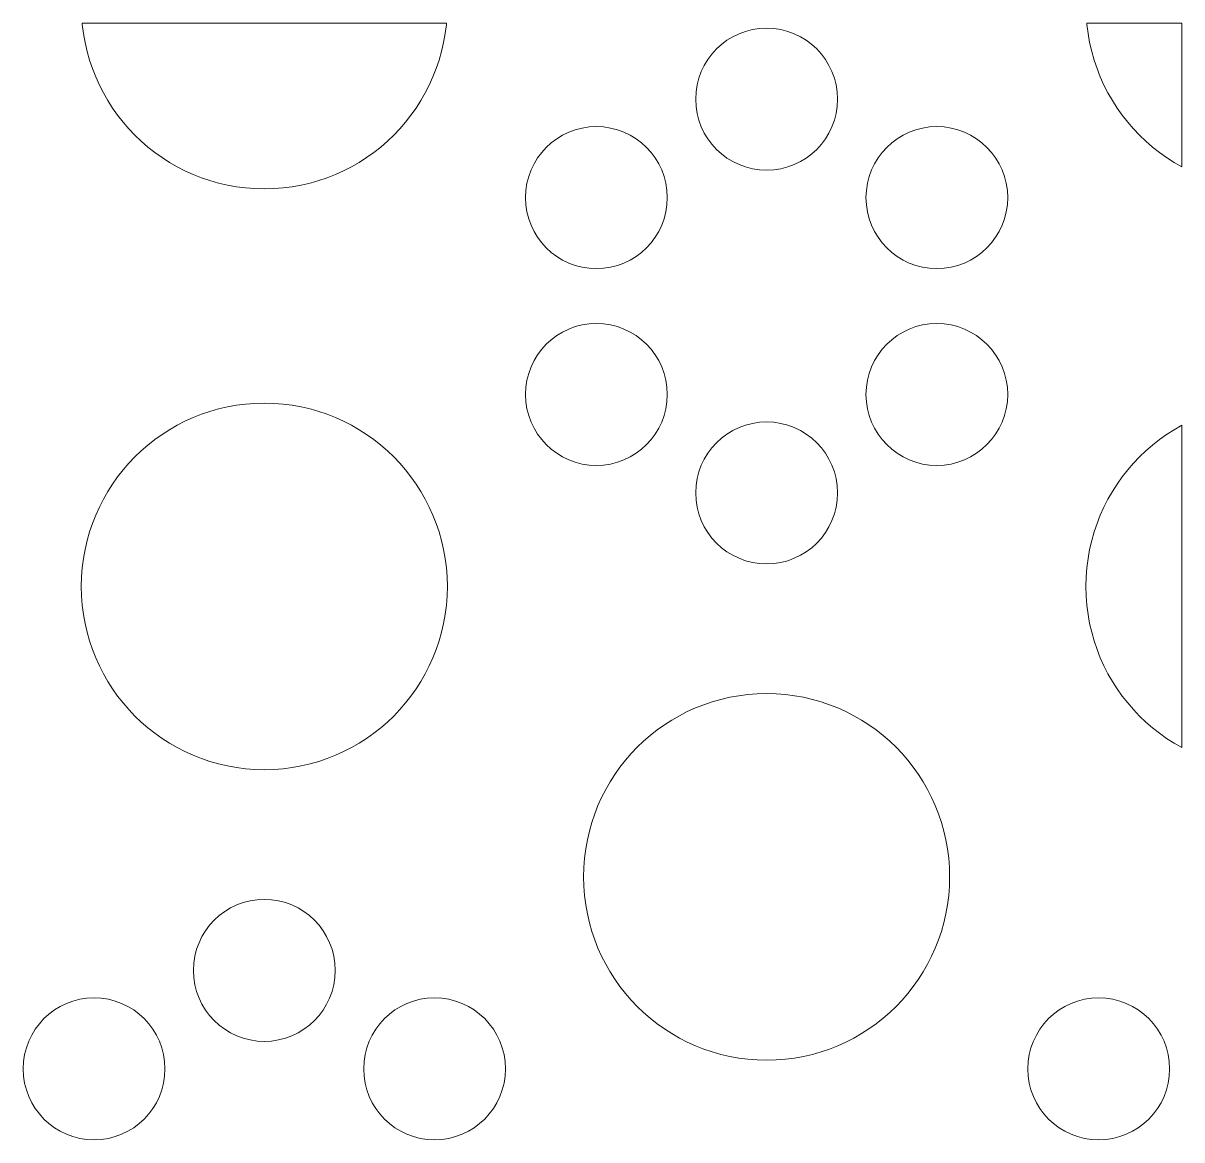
# Model space of a CAD drawing. Header units: millimetres. Extents: x -1200 to 1200, y -590 to 590.
# Drawn here: x 903 to 1200, y 303.7 to 590 of the extents above; entities that cross this region are included whole.
import ezdxf

# ---------------------------------------------------------------- set-up
doc = ezdxf.new("R2010")
doc.units = ezdxf.units.MM
doc.header["$MEASUREMENT"] = 0
doc.layers.add('Layer 1', color=7, linetype='Continuous')

msp = doc.modelspace()

# ---------------------------------------------------------------- linework, layer by layer
at = {"layer": 'Layer 1', "color": 250, "lineweight": 20}
for points, knots in [([(918.0841, 589.9734), (918.0841, 589.9734), (1011.4656, 589.9734), (1011.4656, 589.9734), (1011.4656, 589.9734), (1011.4417, 589.6617), (1011.4417, 589.6617), (1011.4417, 589.6617), (1011.1427, 587.3118), (1011.1427, 587.3118), (1011.1427, 587.3118), (1010.7302, 584.9982), (1010.7302, 584.9982), (1010.7302, 584.9982), (1010.2093, 582.7281), (1010.2093, 582.7281), (1010.2093, 582.7281), (1009.5751, 580.5015), (1009.5751, 580.5015), (1009.5751, 580.5015), (1008.8395, 578.3232), (1008.8395, 578.3232), (1008.8395, 578.3232), (1008.0004, 576.1907), (1008.0004, 576.1907), (1008.0004, 576.1907), (1007.0621, 574.1113), (1007.0621, 574.1113), (1007.0621, 574.1113), (1006.0251, 572.0875), (1006.0251, 572.0875), (1006.0251, 572.0875), (1004.8941, 570.1193), (1004.8941, 570.1193), (1004.8941, 570.1193), (1003.6763, 568.2139), (1003.6763, 568.2139), (1003.6763, 568.2139), (1002.3644, 566.3712), (1002.3644, 566.3712), (1002.3644, 566.3712), (1000.9729, 564.5961), (1000.9729, 564.5961), (1000.9729, 564.5961), (999.4972, 562.8911), (999.4972, 562.8911), (999.4972, 562.8911), (997.9414, 561.2561), (997.9414, 561.2561), (997.9414, 561.2561), (996.3111, 559.6985), (996.3111, 559.6985), (996.3111, 559.6985), (994.6086, 558.2229), (994.6086, 558.2229), (994.6086, 558.2229), (992.8338, 556.8271), (992.8338, 556.8271), (992.8338, 556.8271), (990.9961, 555.5156), (990.9961, 555.5156), (990.9961, 555.5156), (989.0933, 554.2936), (989.0933, 554.2936), (989.0933, 554.2936), (987.1255, 553.1611), (987.1255, 553.1611), (987.1255, 553.1611), (985.1046, 552.1226), (985.1046, 552.1226), (985.1046, 552.1226), (983.0281, 551.1855), (983.0281, 551.1855), (983.0281, 551.1855), (980.901, 550.3426), (980.901, 550.3426), (980.901, 550.3426), (978.7235, 549.606), (978.7235, 549.606), (978.7235, 549.606), (976.5024, 548.9757), (976.5024, 548.9757), (976.5024, 548.9757), (974.233, 548.4493), (974.233, 548.4493), (974.233, 548.4493), (971.9251, 548.0364), (971.9251, 548.0364), (971.9251, 548.0364), (969.5786, 547.737), (969.5786, 547.737), (969.5786, 547.737), (967.1935, 547.5581), (967.1935, 547.5581), (967.1935, 547.5581), (964.7722, 547.4977), (964.7722, 547.4977), (964.7722, 547.4977), (962.3534, 547.5581), (962.3534, 547.5581), (962.3534, 547.5581), (959.9684, 547.737), (959.9684, 547.737), (959.9684, 547.737), (957.622, 548.0364), (957.622, 548.0364), (957.622, 548.0364), (955.3139, 548.4493), (955.3139, 548.4493), (955.3139, 548.4493), (953.047, 548.9757), (953.047, 548.9757), (953.047, 548.9757), (950.8235, 549.606), (950.8235, 549.606), (950.8235, 549.606), (948.6458, 550.3426), (948.6458, 550.3426), (948.6458, 550.3426), (946.5212, 551.1855), (946.5212, 551.1855), (946.5212, 551.1855), (944.4424, 552.1226), (944.4424, 552.1226), (944.4424, 552.1226), (942.4215, 553.1611), (942.4215, 553.1611), (942.4215, 553.1611), (940.4585, 554.2936), (940.4585, 554.2936), (940.4585, 554.2936), (938.5532, 555.5156), (938.5532, 555.5156), (938.5532, 555.5156), (936.7131, 556.8271), (936.7131, 556.8271), (936.7131, 556.8271), (934.9382, 558.2229), (934.9382, 558.2229), (934.9382, 558.2229), (933.2357, 559.6985), (933.2357, 559.6985), (933.2357, 559.6985), (931.6055, 561.2561), (931.6055, 561.2561), (931.6055, 561.2561), (930.0523, 562.8911), (930.0523, 562.8911), (930.0523, 562.8911), (928.574, 564.5961), (928.574, 564.5961), (928.574, 564.5961), (927.1801, 566.3712), (927.1801, 566.3712), (927.1801, 566.3712), (925.8754, 568.2139), (925.8754, 568.2139), (925.8754, 568.2139), (924.6528, 570.1193), (924.6528, 570.1193), (924.6528, 570.1193), (923.5217, 572.0875), (923.5217, 572.0875), (923.5217, 572.0875), (922.4897, 574.1113), (922.4897, 574.1113), (922.4897, 574.1113), (921.549, 576.1907), (921.549, 576.1907), (921.549, 576.1907), (920.7122, 578.3232), (920.7122, 578.3232), (920.7122, 578.3232), (919.9719, 580.5015), (919.9719, 580.5015), (919.9719, 580.5015), (919.3424, 582.7281), (919.3424, 582.7281), (919.3424, 582.7281), (918.8166, 584.9982), (918.8166, 584.9982), (918.8166, 584.9982), (918.4066, 587.3118), (918.4066, 587.3118), (918.4066, 587.3118), (918.1077, 589.6617), (918.1077, 589.6617), (918.1077, 589.6617), (918.0841, 589.9734), (918.0841, 589.9734)], [0, 0, 0, 0, 0.01587302, 0.01587302, 0.01587302, 0.03174603, 0.03174603, 0.03174603, 0.04761905, 0.04761905, 0.04761905, 0.06349206, 0.06349206, 0.06349206, 0.07936508, 0.07936508, 0.07936508, 0.0952381, 0.0952381, 0.0952381, 0.11111111, 0.11111111, 0.11111111, 0.12698413, 0.12698413, 0.12698413, 0.14285714, 0.14285714, 0.14285714, 0.15873016, 0.15873016, 0.15873016, 0.17460317, 0.17460317, 0.17460317, 0.19047619, 0.19047619, 0.19047619, 0.20634921, 0.20634921, 0.20634921, 0.22222222, 0.22222222, 0.22222222, 0.23809524, 0.23809524, 0.23809524, 0.25396825, 0.25396825, 0.25396825, 0.26984127, 0.26984127, 0.26984127, 0.28571429, 0.28571429, 0.28571429, 0.3015873, 0.3015873, 0.3015873, 0.31746032, 0.31746032, 0.31746032, 0.33333333, 0.33333333, 0.33333333, 0.34920635, 0.34920635, 0.34920635, 0.36507937, 0.36507937, 0.36507937, 0.38095238, 0.38095238, 0.38095238, 0.3968254, 0.3968254, 0.3968254, 0.41269841, 0.41269841, 0.41269841, 0.42857143, 0.42857143, 0.42857143, 0.44444444, 0.44444444, 0.44444444, 0.46031746, 0.46031746, 0.46031746, 0.47619048, 0.47619048, 0.47619048, 0.49206349, 0.49206349, 0.49206349, 0.50793651, 0.50793651, 0.50793651, 0.52380952, 0.52380952, 0.52380952, 0.53968254, 0.53968254, 0.53968254, 0.55555556, 0.55555556, 0.55555556, 0.57142857, 0.57142857, 0.57142857, 0.58730159, 0.58730159, 0.58730159, 0.6031746, 0.6031746, 0.6031746, 0.61904762, 0.61904762, 0.61904762, 0.63492063, 0.63492063, 0.63492063, 0.65079365, 0.65079365, 0.65079365, 0.66666667, 0.66666667, 0.66666667, 0.68253968, 0.68253968, 0.68253968, 0.6984127, 0.6984127, 0.6984127, 0.71428571, 0.71428571, 0.71428571, 0.73015873, 0.73015873, 0.73015873, 0.74603175, 0.74603175, 0.74603175, 0.76190476, 0.76190476, 0.76190476, 0.77777778, 0.77777778, 0.77777778, 0.79365079, 0.79365079, 0.79365079, 0.80952381, 0.80952381, 0.80952381, 0.82539683, 0.82539683, 0.82539683, 0.84126984, 0.84126984, 0.84126984, 0.85714286, 0.85714286, 0.85714286, 0.87301587, 0.87301587, 0.87301587, 0.88888889, 0.88888889, 0.88888889, 0.9047619, 0.9047619, 0.9047619, 0.92063492, 0.92063492, 0.92063492, 0.93650794, 0.93650794, 0.93650794, 0.95238095, 0.95238095, 0.95238095, 0.96825397, 0.96825397, 0.96825397, 0.98412698, 0.98412698, 0.98412698, 1, 1, 1, 1]), ([(1075.3565, 570.4911), (1075.3565, 580.5401), (1083.4907, 588.6884), (1093.523, 588.6884), (1103.5601, 588.6884), (1111.6994, 580.5401), (1111.6994, 570.4911), (1111.6994, 560.4447), (1103.5601, 552.2939), (1093.523, 552.2939), (1083.4907, 552.2939), (1075.3565, 560.4447), (1075.3565, 570.4911)], [0, 0, 0, 0, 0.25, 0.25, 0.25, 0.5, 0.5, 0.5, 0.75, 0.75, 0.75, 1, 1, 1, 1]), ([(1175.5857, 589.9734), (1175.5857, 589.9734), (1199.95, 589.9734), (1199.95, 589.9734), (1199.95, 589.9734), (1199.95, 553.1486), (1199.95, 553.1486), (1199.95, 553.1486), (1199.9257, 553.1611), (1199.9257, 553.1611), (1199.9257, 553.1611), (1197.9601, 554.2936), (1197.9601, 554.2936), (1197.9601, 554.2936), (1196.0549, 555.5156), (1196.0549, 555.5156), (1196.0549, 555.5156), (1194.2172, 556.8271), (1194.2172, 556.8271), (1194.2172, 556.8271), (1192.4424, 558.2229), (1192.4424, 558.2229), (1192.4424, 558.2229), (1190.7398, 559.6985), (1190.7398, 559.6985), (1190.7398, 559.6985), (1189.1095, 561.2561), (1189.1095, 561.2561), (1189.1095, 561.2561), (1187.554, 562.8911), (1187.554, 562.8911), (1187.554, 562.8911), (1186.0782, 564.5961), (1186.0782, 564.5961), (1186.0782, 564.5961), (1184.6866, 566.3712), (1184.6866, 566.3712), (1184.6866, 566.3712), (1183.3747, 568.2139), (1183.3747, 568.2139), (1183.3747, 568.2139), (1182.157, 570.1193), (1182.157, 570.1193), (1182.157, 570.1193), (1181.0258, 572.0875), (1181.0258, 572.0875), (1181.0258, 572.0875), (1179.9889, 574.1113), (1179.9889, 574.1113), (1179.9889, 574.1113), (1179.0532, 576.1907), (1179.0532, 576.1907), (1179.0532, 576.1907), (1178.2115, 578.3232), (1178.2115, 578.3232), (1178.2115, 578.3232), (1177.4761, 580.5015), (1177.4761, 580.5015), (1177.4761, 580.5015), (1176.8441, 582.7281), (1176.8441, 582.7281), (1176.8441, 582.7281), (1176.3208, 584.9982), (1176.3208, 584.9982), (1176.3208, 584.9982), (1175.9084, 587.3118), (1175.9084, 587.3118), (1175.9084, 587.3118), (1175.6093, 589.6617), (1175.6093, 589.6617), (1175.6093, 589.6617), (1175.5857, 589.9734), (1175.5857, 589.9734)], [0, 0, 0, 0, 0.04166667, 0.04166667, 0.04166667, 0.08333333, 0.08333333, 0.08333333, 0.125, 0.125, 0.125, 0.16666667, 0.16666667, 0.16666667, 0.20833333, 0.20833333, 0.20833333, 0.25, 0.25, 0.25, 0.29166667, 0.29166667, 0.29166667, 0.33333333, 0.33333333, 0.33333333, 0.375, 0.375, 0.375, 0.41666667, 0.41666667, 0.41666667, 0.45833333, 0.45833333, 0.45833333, 0.5, 0.5, 0.5, 0.54166667, 0.54166667, 0.54166667, 0.58333333, 0.58333333, 0.58333333, 0.625, 0.625, 0.625, 0.66666667, 0.66666667, 0.66666667, 0.70833333, 0.70833333, 0.70833333, 0.75, 0.75, 0.75, 0.79166667, 0.79166667, 0.79166667, 0.83333333, 0.83333333, 0.83333333, 0.875, 0.875, 0.875, 0.91666667, 0.91666667, 0.91666667, 0.95833333, 0.95833333, 0.95833333, 1, 1, 1, 1]), ([(1031.716, 545.2591), (1031.716, 555.3104), (1039.8551, 563.4609), (1049.8875, 563.4609), (1059.9222, 563.4609), (1068.0589, 555.3104), (1068.0589, 545.2591), (1068.0589, 535.2125), (1059.9222, 527.0668), (1049.8875, 527.0668), (1039.8551, 527.0668), (1031.716, 535.2125), (1031.716, 545.2591)], [0, 0, 0, 0, 0.25, 0.25, 0.25, 0.5, 0.5, 0.5, 0.75, 0.75, 0.75, 1, 1, 1, 1]), ([(1118.9921, 545.2591), (1118.9921, 555.3104), (1127.1289, 563.4609), (1137.1635, 563.4609), (1147.1982, 563.4609), (1155.3326, 555.3104), (1155.3326, 545.2591), (1155.3326, 535.2125), (1147.1982, 527.0668), (1137.1635, 527.0668), (1127.1289, 527.0668), (1118.9921, 535.2125), (1118.9921, 545.2591)], [0, 0, 0, 0, 0.25, 0.25, 0.25, 0.5, 0.5, 0.5, 0.75, 0.75, 0.75, 1, 1, 1, 1]), ([(1031.716, 494.802), (1031.716, 504.8509), (1039.8551, 512.9991), (1049.8875, 512.9991), (1059.9222, 512.9991), (1068.0589, 504.8509), (1068.0589, 494.802), (1068.0589, 484.7555), (1059.9222, 476.6048), (1049.8875, 476.6048), (1039.8551, 476.6048), (1031.716, 484.7555), (1031.716, 494.802)], [0, 0, 0, 0, 0.25, 0.25, 0.25, 0.5, 0.5, 0.5, 0.75, 0.75, 0.75, 1, 1, 1, 1]), ([(1118.9921, 494.802), (1118.9921, 504.8509), (1127.1289, 512.9991), (1137.1635, 512.9991), (1147.1982, 512.9991), (1155.3326, 504.8509), (1155.3326, 494.802), (1155.3326, 484.7555), (1147.1982, 476.6048), (1137.1635, 476.6048), (1127.1289, 476.6048), (1118.9921, 484.7555), (1118.9921, 494.802)], [0, 0, 0, 0, 0.25, 0.25, 0.25, 0.5, 0.5, 0.5, 0.75, 0.75, 0.75, 1, 1, 1, 1]), ([(917.8664, 445.5935), (917.8664, 445.5935), (917.9268, 448.0158), (917.9268, 448.0158), (917.9268, 448.0158), (918.1077, 450.4018), (918.1077, 450.4018), (918.1077, 450.4018), (918.4066, 452.7516), (918.4066, 452.7516), (918.4066, 452.7516), (918.8166, 455.0652), (918.8166, 455.0652), (918.8166, 455.0652), (919.3424, 457.3351), (919.3424, 457.3351), (919.3424, 457.3351), (919.9719, 459.5595), (919.9719, 459.5595), (919.9719, 459.5595), (920.7122, 461.7427), (920.7122, 461.7427), (920.7122, 461.7427), (921.549, 463.8729), (921.549, 463.8729), (921.549, 463.8729), (922.4897, 465.9497), (922.4897, 465.9497), (922.4897, 465.9497), (923.5217, 467.9783), (923.5217, 467.9783), (923.5217, 467.9783), (924.6528, 469.9441), (924.6528, 469.9441), (924.6528, 469.9441), (925.8754, 471.8495), (925.8754, 471.8495), (925.8754, 471.8495), (927.1801, 473.6923), (927.1801, 473.6923), (927.1801, 473.6923), (928.574, 475.4698), (928.574, 475.4698), (928.574, 475.4698), (930.0523, 477.1746), (930.0523, 477.1746), (930.0523, 477.1746), (931.6055, 478.8097), (931.6055, 478.8097), (931.6055, 478.8097), (933.2357, 480.3625), (933.2357, 480.3625), (933.2357, 480.3625), (934.9382, 481.8406), (934.9382, 481.8406), (934.9382, 481.8406), (936.7131, 483.2388), (936.7131, 483.2388), (936.7131, 483.2388), (938.5532, 484.5477), (938.5532, 484.5477), (938.5532, 484.5477), (940.4585, 485.7722), (940.4585, 485.7722), (940.4585, 485.7722), (942.4215, 486.9023), (942.4215, 486.9023), (942.4215, 486.9023), (944.4424, 487.9384), (944.4424, 487.9384), (944.4424, 487.9384), (946.5212, 488.8803), (946.5212, 488.8803), (946.5212, 488.8803), (948.6458, 489.7184), (948.6458, 489.7184), (948.6458, 489.7184), (950.8235, 490.4573), (950.8235, 490.4573), (950.8235, 490.4573), (953.047, 491.0901), (953.047, 491.0901), (953.047, 491.0901), (955.3139, 491.6117), (955.3139, 491.6117), (955.3139, 491.6117), (957.622, 492.0271), (957.622, 492.0271), (957.622, 492.0271), (959.9684, 492.3241), (959.9684, 492.3241), (959.9684, 492.3241), (962.3534, 492.5077), (962.3534, 492.5077), (962.3534, 492.5077), (964.7722, 492.5681), (964.7722, 492.5681), (964.7722, 492.5681), (967.1935, 492.5077), (967.1935, 492.5077), (967.1935, 492.5077), (969.5786, 492.3241), (969.5786, 492.3241), (969.5786, 492.3241), (971.9251, 492.0271), (971.9251, 492.0271), (971.9251, 492.0271), (974.233, 491.6117), (974.233, 491.6117), (974.233, 491.6117), (976.5024, 491.0901), (976.5024, 491.0901), (976.5024, 491.0901), (978.7235, 490.4573), (978.7235, 490.4573), (978.7235, 490.4573), (980.901, 489.7184), (980.901, 489.7184), (980.901, 489.7184), (983.0281, 488.8803), (983.0281, 488.8803), (983.0281, 488.8803), (985.1046, 487.9384), (985.1046, 487.9384), (985.1046, 487.9384), (987.1255, 486.9023), (987.1255, 486.9023), (987.1255, 486.9023), (989.0933, 485.7722), (989.0933, 485.7722), (989.0933, 485.7722), (990.9961, 484.5477), (990.9961, 484.5477), (990.9961, 484.5477), (992.8338, 483.2388), (992.8338, 483.2388), (992.8338, 483.2388), (994.6086, 481.8406), (994.6086, 481.8406), (994.6086, 481.8406), (996.3111, 480.3625), (996.3111, 480.3625), (996.3111, 480.3625), (997.9414, 478.8097), (997.9414, 478.8097), (997.9414, 478.8097), (999.4972, 477.1746), (999.4972, 477.1746), (999.4972, 477.1746), (1000.9729, 475.4698), (1000.9729, 475.4698), (1000.9729, 475.4698), (1002.3644, 473.6923), (1002.3644, 473.6923), (1002.3644, 473.6923), (1003.6763, 471.8495), (1003.6763, 471.8495), (1003.6763, 471.8495), (1004.8941, 469.9416), (1004.8941, 469.9416), (1004.8941, 469.9416), (1006.0251, 467.9783), (1006.0251, 467.9783), (1006.0251, 467.9783), (1007.0621, 465.9546), (1007.0621, 465.9546), (1007.0621, 465.9546), (1008.0004, 463.8729), (1008.0004, 463.8729), (1008.0004, 463.8729), (1008.8395, 461.7427), (1008.8395, 461.7427), (1008.8395, 461.7427), (1009.5751, 459.5595), (1009.5751, 459.5595), (1009.5751, 459.5595), (1010.2093, 457.3351), (1010.2093, 457.3351), (1010.2093, 457.3351), (1010.7302, 455.0652), (1010.7302, 455.0652), (1010.7302, 455.0652), (1011.1427, 452.7516), (1011.1427, 452.7516), (1011.1427, 452.7516), (1011.4417, 450.4018), (1011.4417, 450.4018), (1011.4417, 450.4018), (1011.6248, 448.0158), (1011.6248, 448.0158), (1011.6248, 448.0158), (1011.6852, 445.5935), (1011.6852, 445.5935), (1011.6852, 445.5935), (1011.6248, 443.1664), (1011.6248, 443.1664), (1011.6248, 443.1664), (1011.4417, 440.7828), (1011.4417, 440.7828), (1011.4417, 440.7828), (1011.1427, 438.4305), (1011.1427, 438.4305), (1011.1427, 438.4305), (1010.7302, 436.1168), (1010.7302, 436.1168), (1010.7302, 436.1168), (1010.2093, 433.8491), (1010.2093, 433.8491), (1010.2093, 433.8491), (1009.5751, 431.6224), (1009.5751, 431.6224), (1009.5751, 431.6224), (1008.8395, 429.4443), (1008.8395, 429.4443), (1008.8395, 429.4443), (1008.0004, 427.3117), (1008.0004, 427.3117), (1008.0004, 427.3117), (1007.0621, 425.2324), (1007.0621, 425.2324), (1007.0621, 425.2324), (1006.0251, 423.2062), (1006.0251, 423.2062), (1006.0251, 423.2062), (1004.8941, 421.2404), (1004.8941, 421.2404), (1004.8941, 421.2404), (1003.6763, 419.3324), (1003.6763, 419.3324), (1003.6763, 419.3324), (1002.3644, 417.4898), (1002.3644, 417.4898), (1002.3644, 417.4898), (1000.9729, 415.7171), (1000.9729, 415.7171), (1000.9729, 415.7171), (999.4972, 414.0122), (999.4972, 414.0122), (999.4972, 414.0122), (997.9414, 412.3748), (997.9414, 412.3748), (997.9414, 412.3748), (996.3111, 410.8197), (996.3111, 410.8197), (996.3111, 410.8197), (994.6086, 409.3439), (994.6086, 409.3439), (994.6086, 409.3439), (992.8338, 407.9457), (992.8338, 407.9457), (992.8338, 407.9457), (990.9961, 406.6368), (990.9961, 406.6368), (990.9961, 406.6368), (989.0933, 405.4148), (989.0933, 405.4148), (989.0933, 405.4148), (987.1255, 404.2844), (987.1255, 404.2844), (987.1255, 404.2844), (985.1046, 403.2435), (985.1046, 403.2435), (985.1046, 403.2435), (983.0281, 402.3066), (983.0281, 402.3066), (983.0281, 402.3066), (980.901, 401.4638), (980.901, 401.4638), (980.901, 401.4638), (978.7235, 400.7246), (978.7235, 400.7246), (978.7235, 400.7246), (976.5024, 400.0943), (976.5024, 400.0943), (976.5024, 400.0943), (974.233, 399.5704), (974.233, 399.5704), (974.233, 399.5704), (971.9251, 399.1573), (971.9251, 399.1573), (971.9251, 399.1573), (969.5786, 398.8581), (969.5786, 398.8581), (969.5786, 398.8581), (967.1935, 398.6766), (967.1935, 398.6766), (967.1935, 398.6766), (964.7722, 398.6163), (964.7722, 398.6163), (964.7722, 398.6163), (962.3534, 398.6766), (962.3534, 398.6766), (962.3534, 398.6766), (959.9684, 398.8581), (959.9684, 398.8581), (959.9684, 398.8581), (957.622, 399.1573), (957.622, 399.1573), (957.622, 399.1573), (955.3139, 399.5704), (955.3139, 399.5704), (955.3139, 399.5704), (953.047, 400.0943), (953.047, 400.0943), (953.047, 400.0943), (950.8235, 400.7246), (950.8235, 400.7246), (950.8235, 400.7246), (948.6458, 401.4638), (948.6458, 401.4638), (948.6458, 401.4638), (946.5212, 402.3066), (946.5212, 402.3066), (946.5212, 402.3066), (944.4424, 403.2435), (944.4424, 403.2435), (944.4424, 403.2435), (942.4215, 404.2844), (942.4215, 404.2844), (942.4215, 404.2844), (940.4585, 405.4148), (940.4585, 405.4148), (940.4585, 405.4148), (938.5532, 406.6368), (938.5532, 406.6368), (938.5532, 406.6368), (936.7131, 407.9457), (936.7131, 407.9457), (936.7131, 407.9457), (934.9382, 409.3439), (934.9382, 409.3439), (934.9382, 409.3439), (933.2357, 410.8197), (933.2357, 410.8197), (933.2357, 410.8197), (931.6055, 412.3748), (931.6055, 412.3748), (931.6055, 412.3748), (930.0523, 414.0122), (930.0523, 414.0122), (930.0523, 414.0122), (928.574, 415.7171), (928.574, 415.7171), (928.574, 415.7171), (927.1801, 417.4898), (927.1801, 417.4898), (927.1801, 417.4898), (925.8754, 419.3324), (925.8754, 419.3324), (925.8754, 419.3324), (924.6528, 421.2404), (924.6528, 421.2404), (924.6528, 421.2404), (923.5217, 423.2062), (923.5217, 423.2062), (923.5217, 423.2062), (922.4897, 425.2324), (922.4897, 425.2324), (922.4897, 425.2324), (921.549, 427.3117), (921.549, 427.3117), (921.549, 427.3117), (920.7122, 429.4443), (920.7122, 429.4443), (920.7122, 429.4443), (919.9719, 431.6224), (919.9719, 431.6224), (919.9719, 431.6224), (919.3424, 433.8491), (919.3424, 433.8491), (919.3424, 433.8491), (918.8166, 436.1168), (918.8166, 436.1168), (918.8166, 436.1168), (918.4066, 438.4305), (918.4066, 438.4305), (918.4066, 438.4305), (918.1077, 440.7828), (918.1077, 440.7828), (918.1077, 440.7828), (917.9268, 443.1664), (917.9268, 443.1664), (917.9268, 443.1664), (917.8664, 445.5935), (917.8664, 445.5935)], [0, 0, 0, 0, 0.0078125, 0.0078125, 0.0078125, 0.015625, 0.015625, 0.015625, 0.0234375, 0.0234375, 0.0234375, 0.03125, 0.03125, 0.03125, 0.0390625, 0.0390625, 0.0390625, 0.046875, 0.046875, 0.046875, 0.0546875, 0.0546875, 0.0546875, 0.0625, 0.0625, 0.0625, 0.0703125, 0.0703125, 0.0703125, 0.078125, 0.078125, 0.078125, 0.0859375, 0.0859375, 0.0859375, 0.09375, 0.09375, 0.09375, 0.1015625, 0.1015625, 0.1015625, 0.109375, 0.109375, 0.109375, 0.1171875, 0.1171875, 0.1171875, 0.125, 0.125, 0.125, 0.1328125, 0.1328125, 0.1328125, 0.140625, 0.140625, 0.140625, 0.1484375, 0.1484375, 0.1484375, 0.15625, 0.15625, 0.15625, 0.1640625, 0.1640625, 0.1640625, 0.171875, 0.171875, 0.171875, 0.1796875, 0.1796875, 0.1796875, 0.1875, 0.1875, 0.1875, 0.1953125, 0.1953125, 0.1953125, 0.203125, 0.203125, 0.203125, 0.2109375, 0.2109375, 0.2109375, 0.21875, 0.21875, 0.21875, 0.2265625, 0.2265625, 0.2265625, 0.234375, 0.234375, 0.234375, 0.2421875, 0.2421875, 0.2421875, 0.25, 0.25, 0.25, 0.2578125, 0.2578125, 0.2578125, 0.265625, 0.265625, 0.265625, 0.2734375, 0.2734375, 0.2734375, 0.28125, 0.28125, 0.28125, 0.2890625, 0.2890625, 0.2890625, 0.296875, 0.296875, 0.296875, 0.3046875, 0.3046875, 0.3046875, 0.3125, 0.3125, 0.3125, 0.3203125, 0.3203125, 0.3203125, 0.328125, 0.328125, 0.328125, 0.3359375, 0.3359375, 0.3359375, 0.34375, 0.34375, 0.34375, 0.3515625, 0.3515625, 0.3515625, 0.359375, 0.359375, 0.359375, 0.3671875, 0.3671875, 0.3671875, 0.375, 0.375, 0.375, 0.3828125, 0.3828125, 0.3828125, 0.390625, 0.390625, 0.390625, 0.3984375, 0.3984375, 0.3984375, 0.40625, 0.40625, 0.40625, 0.4140625, 0.4140625, 0.4140625, 0.421875, 0.421875, 0.421875, 0.4296875, 0.4296875, 0.4296875, 0.4375, 0.4375, 0.4375, 0.4453125, 0.4453125, 0.4453125, 0.453125, 0.453125, 0.453125, 0.4609375, 0.4609375, 0.4609375, 0.46875, 0.46875, 0.46875, 0.4765625, 0.4765625, 0.4765625, 0.484375, 0.484375, 0.484375, 0.4921875, 0.4921875, 0.4921875, 0.5, 0.5, 0.5, 0.5078125, 0.5078125, 0.5078125, 0.515625, 0.515625, 0.515625, 0.5234375, 0.5234375, 0.5234375, 0.53125, 0.53125, 0.53125, 0.5390625, 0.5390625, 0.5390625, 0.546875, 0.546875, 0.546875, 0.5546875, 0.5546875, 0.5546875, 0.5625, 0.5625, 0.5625, 0.5703125, 0.5703125, 0.5703125, 0.578125, 0.578125, 0.578125, 0.5859375, 0.5859375, 0.5859375, 0.59375, 0.59375, 0.59375, 0.6015625, 0.6015625, 0.6015625, 0.609375, 0.609375, 0.609375, 0.6171875, 0.6171875, 0.6171875, 0.625, 0.625, 0.625, 0.6328125, 0.6328125, 0.6328125, 0.640625, 0.640625, 0.640625, 0.6484375, 0.6484375, 0.6484375, 0.65625, 0.65625, 0.65625, 0.6640625, 0.6640625, 0.6640625, 0.671875, 0.671875, 0.671875, 0.6796875, 0.6796875, 0.6796875, 0.6875, 0.6875, 0.6875, 0.6953125, 0.6953125, 0.6953125, 0.703125, 0.703125, 0.703125, 0.7109375, 0.7109375, 0.7109375, 0.71875, 0.71875, 0.71875, 0.7265625, 0.7265625, 0.7265625, 0.734375, 0.734375, 0.734375, 0.7421875, 0.7421875, 0.7421875, 0.75, 0.75, 0.75, 0.7578125, 0.7578125, 0.7578125, 0.765625, 0.765625, 0.765625, 0.7734375, 0.7734375, 0.7734375, 0.78125, 0.78125, 0.78125, 0.7890625, 0.7890625, 0.7890625, 0.796875, 0.796875, 0.796875, 0.8046875, 0.8046875, 0.8046875, 0.8125, 0.8125, 0.8125, 0.8203125, 0.8203125, 0.8203125, 0.828125, 0.828125, 0.828125, 0.8359375, 0.8359375, 0.8359375, 0.84375, 0.84375, 0.84375, 0.8515625, 0.8515625, 0.8515625, 0.859375, 0.859375, 0.859375, 0.8671875, 0.8671875, 0.8671875, 0.875, 0.875, 0.875, 0.8828125, 0.8828125, 0.8828125, 0.890625, 0.890625, 0.890625, 0.8984375, 0.8984375, 0.8984375, 0.90625, 0.90625, 0.90625, 0.9140625, 0.9140625, 0.9140625, 0.921875, 0.921875, 0.921875, 0.9296875, 0.9296875, 0.9296875, 0.9375, 0.9375, 0.9375, 0.9453125, 0.9453125, 0.9453125, 0.953125, 0.953125, 0.953125, 0.9609375, 0.9609375, 0.9609375, 0.96875, 0.96875, 0.96875, 0.9765625, 0.9765625, 0.9765625, 0.984375, 0.984375, 0.984375, 0.9921875, 0.9921875, 0.9921875, 1, 1, 1, 1]), ([(1075.3565, 469.5723), (1075.3565, 479.6187), (1083.4907, 487.7694), (1093.523, 487.7694), (1103.5601, 487.7694), (1111.6994, 479.6187), (1111.6994, 469.5723), (1111.6994, 459.5233), (1103.5601, 451.3751), (1093.523, 451.3751), (1083.4907, 451.3751), (1075.3565, 459.5233), (1075.3565, 469.5723)], [0, 0, 0, 0, 0.25, 0.25, 0.25, 0.5, 0.5, 0.5, 0.75, 0.75, 0.75, 1, 1, 1, 1]), ([(1199.95, 486.9148), (1199.95, 486.9148), (1199.95, 404.2719), (1199.95, 404.2719), (1199.95, 404.2719), (1199.9257, 404.2844), (1199.9257, 404.2844), (1199.9257, 404.2844), (1197.9601, 405.4148), (1197.9601, 405.4148), (1197.9601, 405.4148), (1196.0549, 406.6368), (1196.0549, 406.6368), (1196.0549, 406.6368), (1194.2172, 407.9457), (1194.2172, 407.9457), (1194.2172, 407.9457), (1192.4424, 409.3439), (1192.4424, 409.3439), (1192.4424, 409.3439), (1190.7398, 410.8197), (1190.7398, 410.8197), (1190.7398, 410.8197), (1189.1095, 412.3748), (1189.1095, 412.3748), (1189.1095, 412.3748), (1187.554, 414.0122), (1187.554, 414.0122), (1187.554, 414.0122), (1186.0782, 415.7171), (1186.0782, 415.7171), (1186.0782, 415.7171), (1184.6866, 417.4898), (1184.6866, 417.4898), (1184.6866, 417.4898), (1183.3747, 419.3324), (1183.3747, 419.3324), (1183.3747, 419.3324), (1182.157, 421.2404), (1182.157, 421.2404), (1182.157, 421.2404), (1181.0258, 423.2062), (1181.0258, 423.2062), (1181.0258, 423.2062), (1179.9889, 425.2324), (1179.9889, 425.2324), (1179.9889, 425.2324), (1179.0532, 427.3117), (1179.0532, 427.3117), (1179.0532, 427.3117), (1178.2115, 429.4443), (1178.2115, 429.4443), (1178.2115, 429.4443), (1177.4761, 431.6224), (1177.4761, 431.6224), (1177.4761, 431.6224), (1176.8441, 433.8491), (1176.8441, 433.8491), (1176.8441, 433.8491), (1176.3208, 436.1168), (1176.3208, 436.1168), (1176.3208, 436.1168), (1175.9084, 438.4305), (1175.9084, 438.4305), (1175.9084, 438.4305), (1175.6093, 440.7828), (1175.6093, 440.7828), (1175.6093, 440.7828), (1175.4286, 443.1664), (1175.4286, 443.1664), (1175.4286, 443.1664), (1175.3656, 445.5935), (1175.3656, 445.5935), (1175.3656, 445.5935), (1175.4286, 448.0158), (1175.4286, 448.0158), (1175.4286, 448.0158), (1175.6093, 450.4018), (1175.6093, 450.4018), (1175.6093, 450.4018), (1175.9084, 452.7516), (1175.9084, 452.7516), (1175.9084, 452.7516), (1176.3208, 455.0652), (1176.3208, 455.0652), (1176.3208, 455.0652), (1176.8441, 457.3351), (1176.8441, 457.3351), (1176.8441, 457.3351), (1177.4761, 459.5595), (1177.4761, 459.5595), (1177.4761, 459.5595), (1178.2115, 461.7427), (1178.2115, 461.7427), (1178.2115, 461.7427), (1179.0532, 463.8729), (1179.0532, 463.8729), (1179.0532, 463.8729), (1179.9889, 465.9497), (1179.9889, 465.9497), (1179.9889, 465.9497), (1181.0258, 467.9783), (1181.0258, 467.9783), (1181.0258, 467.9783), (1182.157, 469.9441), (1182.157, 469.9441), (1182.157, 469.9441), (1183.3747, 471.8495), (1183.3747, 471.8495), (1183.3747, 471.8495), (1184.6866, 473.6923), (1184.6866, 473.6923), (1184.6866, 473.6923), (1186.0782, 475.4698), (1186.0782, 475.4698), (1186.0782, 475.4698), (1187.554, 477.1746), (1187.554, 477.1746), (1187.554, 477.1746), (1189.1095, 478.8097), (1189.1095, 478.8097), (1189.1095, 478.8097), (1190.7398, 480.3625), (1190.7398, 480.3625), (1190.7398, 480.3625), (1192.4424, 481.8406), (1192.4424, 481.8406), (1192.4424, 481.8406), (1194.2172, 483.2388), (1194.2172, 483.2388), (1194.2172, 483.2388), (1196.0549, 484.5477), (1196.0549, 484.5477), (1196.0549, 484.5477), (1197.9601, 485.7722), (1197.9601, 485.7722), (1197.9601, 485.7722), (1199.9257, 486.9023), (1199.9257, 486.9023), (1199.9257, 486.9023), (1199.95, 486.9148), (1199.95, 486.9148)], [0, 0, 0, 0, 0.0212766, 0.0212766, 0.0212766, 0.04255319, 0.04255319, 0.04255319, 0.06382979, 0.06382979, 0.06382979, 0.08510638, 0.08510638, 0.08510638, 0.10638298, 0.10638298, 0.10638298, 0.12765957, 0.12765957, 0.12765957, 0.14893617, 0.14893617, 0.14893617, 0.17021277, 0.17021277, 0.17021277, 0.19148936, 0.19148936, 0.19148936, 0.21276596, 0.21276596, 0.21276596, 0.23404255, 0.23404255, 0.23404255, 0.25531915, 0.25531915, 0.25531915, 0.27659574, 0.27659574, 0.27659574, 0.29787234, 0.29787234, 0.29787234, 0.31914894, 0.31914894, 0.31914894, 0.34042553, 0.34042553, 0.34042553, 0.36170213, 0.36170213, 0.36170213, 0.38297872, 0.38297872, 0.38297872, 0.40425532, 0.40425532, 0.40425532, 0.42553191, 0.42553191, 0.42553191, 0.44680851, 0.44680851, 0.44680851, 0.46808511, 0.46808511, 0.46808511, 0.4893617, 0.4893617, 0.4893617, 0.5106383, 0.5106383, 0.5106383, 0.53191489, 0.53191489, 0.53191489, 0.55319149, 0.55319149, 0.55319149, 0.57446809, 0.57446809, 0.57446809, 0.59574468, 0.59574468, 0.59574468, 0.61702128, 0.61702128, 0.61702128, 0.63829787, 0.63829787, 0.63829787, 0.65957447, 0.65957447, 0.65957447, 0.68085106, 0.68085106, 0.68085106, 0.70212766, 0.70212766, 0.70212766, 0.72340426, 0.72340426, 0.72340426, 0.74468085, 0.74468085, 0.74468085, 0.76595745, 0.76595745, 0.76595745, 0.78723404, 0.78723404, 0.78723404, 0.80851064, 0.80851064, 0.80851064, 0.82978723, 0.82978723, 0.82978723, 0.85106383, 0.85106383, 0.85106383, 0.87234043, 0.87234043, 0.87234043, 0.89361702, 0.89361702, 0.89361702, 0.91489362, 0.91489362, 0.91489362, 0.93617021, 0.93617021, 0.93617021, 0.95744681, 0.95744681, 0.95744681, 0.9787234, 0.9787234, 0.9787234, 1, 1, 1, 1]), ([(1046.6148, 371.1503), (1046.6148, 371.1503), (1046.6752, 373.5726), (1046.6752, 373.5726), (1046.6752, 373.5726), (1046.8585, 375.9611), (1046.8585, 375.9611), (1046.8585, 375.9611), (1047.1576, 378.3133), (1047.1576, 378.3133), (1047.1576, 378.3133), (1047.5699, 380.6269), (1047.5699, 380.6269), (1047.5699, 380.6269), (1048.0933, 382.8971), (1048.0933, 382.8971), (1048.0933, 382.8971), (1048.7227, 385.1213), (1048.7227, 385.1213), (1048.7227, 385.1213), (1049.4607, 387.3045), (1049.4607, 387.3045), (1049.4607, 387.3045), (1050.2974, 389.4321), (1050.2974, 389.4321), (1050.2974, 389.4321), (1051.238, 391.5113), (1051.238, 391.5113), (1051.238, 391.5113), (1052.275, 393.5377), (1052.275, 393.5377), (1052.275, 393.5377), (1053.4013, 395.5035), (1053.4013, 395.5035), (1053.4013, 395.5035), (1054.6263, 397.4113), (1054.6263, 397.4113), (1054.6263, 397.4113), (1055.9333, 399.2541), (1055.9333, 399.2541), (1055.9333, 399.2541), (1057.3274, 401.0266), (1057.3274, 401.0266), (1057.3274, 401.0266), (1058.8033, 402.7364), (1058.8033, 402.7364), (1058.8033, 402.7364), (1060.3563, 404.369), (1060.3563, 404.369), (1060.3563, 404.369), (1061.9865, 405.9242), (1061.9865, 405.9242), (1061.9865, 405.9242), (1063.689, 407.4024), (1063.689, 407.4024), (1063.689, 407.4024), (1065.464, 408.7981), (1065.464, 408.7981), (1065.464, 408.7981), (1067.3065, 410.1072), (1067.3065, 410.1072), (1067.3065, 410.1072), (1069.2069, 411.3291), (1069.2069, 411.3291), (1069.2069, 411.3291), (1071.1723, 412.4641), (1071.1723, 412.4641), (1071.1723, 412.4641), (1073.1957, 413.4978), (1073.1957, 413.4978), (1073.1957, 413.4978), (1075.2721, 414.4372), (1075.2721, 414.4372), (1075.2721, 414.4372), (1077.3967, 415.2776), (1077.3967, 415.2776), (1077.3967, 415.2776), (1079.5767, 416.0192), (1079.5767, 416.0192), (1079.5767, 416.0192), (1081.7978, 416.6494), (1081.7978, 416.6494), (1081.7978, 416.6494), (1084.0649, 417.1735), (1084.0649, 417.1735), (1084.0649, 417.1735), (1086.3752, 417.5864), (1086.3752, 417.5864), (1086.3752, 417.5864), (1088.7216, 417.886), (1088.7216, 417.886), (1088.7216, 417.886), (1091.1042, 418.067), (1091.1042, 418.067), (1091.1042, 418.067), (1093.523, 418.1274), (1093.523, 418.1274), (1093.523, 418.1274), (1095.9443, 418.067), (1095.9443, 418.067), (1095.9443, 418.067), (1098.3293, 417.886), (1098.3293, 417.886), (1098.3293, 417.886), (1100.6759, 417.5864), (1100.6759, 417.5864), (1100.6759, 417.5864), (1102.9863, 417.1735), (1102.9863, 417.1735), (1102.9863, 417.1735), (1105.2531, 416.6494), (1105.2531, 416.6494), (1105.2531, 416.6494), (1107.4767, 416.0192), (1107.4767, 416.0192), (1107.4767, 416.0192), (1109.6544, 415.2776), (1109.6544, 415.2776), (1109.6544, 415.2776), (1111.779, 414.4372), (1111.779, 414.4372), (1111.779, 414.4372), (1113.8554, 413.4978), (1113.8554, 413.4978), (1113.8554, 413.4978), (1115.8785, 412.4641), (1115.8785, 412.4641), (1115.8785, 412.4641), (1117.8418, 411.3291), (1117.8418, 411.3291), (1117.8418, 411.3291), (1119.7469, 410.1072), (1119.7469, 410.1072), (1119.7469, 410.1072), (1121.5869, 408.7981), (1121.5869, 408.7981), (1121.5869, 408.7981), (1123.3619, 407.4024), (1123.3619, 407.4024), (1123.3619, 407.4024), (1125.0645, 405.9242), (1125.0645, 405.9242), (1125.0645, 405.9242), (1126.6947, 404.369), (1126.6947, 404.369), (1126.6947, 404.369), (1128.2479, 402.7364), (1128.2479, 402.7364), (1128.2479, 402.7364), (1129.7261, 401.0266), (1129.7261, 401.0266), (1129.7261, 401.0266), (1131.1201, 399.2541), (1131.1201, 399.2541), (1131.1201, 399.2541), (1132.4247, 397.4113), (1132.4247, 397.4113), (1132.4247, 397.4113), (1133.6474, 395.5035), (1133.6474, 395.5035), (1133.6474, 395.5035), (1134.7785, 393.5377), (1134.7785, 393.5377), (1134.7785, 393.5377), (1135.8129, 391.5113), (1135.8129, 391.5113), (1135.8129, 391.5113), (1136.7487, 389.4321), (1136.7487, 389.4321), (1136.7487, 389.4321), (1137.5904, 387.3045), (1137.5904, 387.3045), (1137.5904, 387.3045), (1138.3284, 385.1213), (1138.3284, 385.1213), (1138.3284, 385.1213), (1138.9577, 382.8971), (1138.9577, 382.8971), (1138.9577, 382.8971), (1139.481, 380.6269), (1139.481, 380.6269), (1139.481, 380.6269), (1139.8934, 378.3133), (1139.8934, 378.3133), (1139.8934, 378.3133), (1140.1925, 375.9611), (1140.1925, 375.9611), (1140.1925, 375.9611), (1140.3758, 373.5726), (1140.3758, 373.5726), (1140.3758, 373.5726), (1140.4337, 371.1503), (1140.4337, 371.1503), (1140.4337, 371.1503), (1140.3758, 368.7282), (1140.3758, 368.7282), (1140.3758, 368.7282), (1140.1925, 366.3419), (1140.1925, 366.3419), (1140.1925, 366.3419), (1139.8934, 363.9923), (1139.8934, 363.9923), (1139.8934, 363.9923), (1139.481, 361.6786), (1139.481, 361.6786), (1139.481, 361.6786), (1138.9577, 359.4086), (1138.9577, 359.4086), (1138.9577, 359.4086), (1138.3284, 357.1842), (1138.3284, 357.1842), (1138.3284, 357.1842), (1137.5904, 355.0011), (1137.5904, 355.0011), (1137.5904, 355.0011), (1136.7487, 352.8734), (1136.7487, 352.8734), (1136.7487, 352.8734), (1135.8129, 350.7893), (1135.8129, 350.7893), (1135.8129, 350.7893), (1134.7785, 348.7654), (1134.7785, 348.7654), (1134.7785, 348.7654), (1133.6474, 346.7997), (1133.6474, 346.7997), (1133.6474, 346.7997), (1132.4247, 344.8943), (1132.4247, 344.8943), (1132.4247, 344.8943), (1131.1201, 343.0515), (1131.1201, 343.0515), (1131.1201, 343.0515), (1129.7261, 341.2741), (1129.7261, 341.2741), (1129.7261, 341.2741), (1128.2479, 339.569), (1128.2479, 339.569), (1128.2479, 339.569), (1126.6947, 337.9364), (1126.6947, 337.9364), (1126.6947, 337.9364), (1125.0645, 336.3813), (1125.0645, 336.3813), (1125.0645, 336.3813), (1123.3619, 334.9034), (1123.3619, 334.9034), (1123.3619, 334.9034), (1121.5869, 333.505), (1121.5869, 333.505), (1121.5869, 333.505), (1119.7469, 332.1961), (1119.7469, 332.1961), (1119.7469, 332.1961), (1117.8418, 330.9717), (1117.8418, 330.9717), (1117.8418, 330.9717), (1115.8811, 329.8414), (1115.8811, 329.8414), (1115.8811, 329.8414), (1113.8554, 328.8054), (1113.8554, 328.8054), (1113.8554, 328.8054), (1111.779, 327.8635), (1111.779, 327.8635), (1111.779, 327.8635), (1109.6544, 327.0255), (1109.6544, 327.0255), (1109.6544, 327.0255), (1107.4767, 326.2866), (1107.4767, 326.2866), (1107.4767, 326.2866), (1105.2531, 325.6538), (1105.2531, 325.6538), (1105.2531, 325.6538), (1102.9863, 325.1322), (1102.9863, 325.1322), (1102.9863, 325.1322), (1100.6759, 324.7191), (1100.6759, 324.7191), (1100.6759, 324.7191), (1098.3293, 324.4198), (1098.3293, 324.4198), (1098.3293, 324.4198), (1095.9443, 324.2361), (1095.9443, 324.2361), (1095.9443, 324.2361), (1093.523, 324.1757), (1093.523, 324.1757), (1093.523, 324.1757), (1091.1042, 324.2361), (1091.1042, 324.2361), (1091.1042, 324.2361), (1088.7216, 324.4198), (1088.7216, 324.4198), (1088.7216, 324.4198), (1086.3752, 324.7191), (1086.3752, 324.7191), (1086.3752, 324.7191), (1084.0649, 325.1322), (1084.0649, 325.1322), (1084.0649, 325.1322), (1081.7978, 325.6538), (1081.7978, 325.6538), (1081.7978, 325.6538), (1079.5767, 326.2866), (1079.5767, 326.2866), (1079.5767, 326.2866), (1077.3967, 327.0255), (1077.3967, 327.0255), (1077.3967, 327.0255), (1075.2721, 327.8635), (1075.2721, 327.8635), (1075.2721, 327.8635), (1073.1957, 328.8054), (1073.1957, 328.8054), (1073.1957, 328.8054), (1071.1723, 329.8414), (1071.1723, 329.8414), (1071.1723, 329.8414), (1069.2069, 330.9717), (1069.2069, 330.9717), (1069.2069, 330.9717), (1067.3065, 332.1961), (1067.3065, 332.1961), (1067.3065, 332.1961), (1065.464, 333.505), (1065.464, 333.505), (1065.464, 333.505), (1063.689, 334.9034), (1063.689, 334.9034), (1063.689, 334.9034), (1061.9865, 336.3813), (1061.9865, 336.3813), (1061.9865, 336.3813), (1060.3563, 337.9364), (1060.3563, 337.9364), (1060.3563, 337.9364), (1058.8033, 339.569), (1058.8033, 339.569), (1058.8033, 339.569), (1057.3274, 341.2741), (1057.3274, 341.2741), (1057.3274, 341.2741), (1055.9333, 343.0515), (1055.9333, 343.0515), (1055.9333, 343.0515), (1054.6263, 344.8943), (1054.6263, 344.8943), (1054.6263, 344.8943), (1053.4013, 346.7997), (1053.4013, 346.7997), (1053.4013, 346.7997), (1052.275, 348.7654), (1052.275, 348.7654), (1052.275, 348.7654), (1051.238, 350.7893), (1051.238, 350.7893), (1051.238, 350.7893), (1050.2974, 352.8734), (1050.2974, 352.8734), (1050.2974, 352.8734), (1049.4607, 355.0011), (1049.4607, 355.0011), (1049.4607, 355.0011), (1048.7227, 357.1794), (1048.7227, 357.1794), (1048.7227, 357.1794), (1048.0933, 359.4086), (1048.0933, 359.4086), (1048.0933, 359.4086), (1047.5699, 361.6786), (1047.5699, 361.6786), (1047.5699, 361.6786), (1047.1576, 363.9923), (1047.1576, 363.9923), (1047.1576, 363.9923), (1046.8585, 366.3419), (1046.8585, 366.3419), (1046.8585, 366.3419), (1046.6752, 368.7282), (1046.6752, 368.7282), (1046.6752, 368.7282), (1046.6148, 371.1503), (1046.6148, 371.1503)], [0, 0, 0, 0, 0.0078125, 0.0078125, 0.0078125, 0.015625, 0.015625, 0.015625, 0.0234375, 0.0234375, 0.0234375, 0.03125, 0.03125, 0.03125, 0.0390625, 0.0390625, 0.0390625, 0.046875, 0.046875, 0.046875, 0.0546875, 0.0546875, 0.0546875, 0.0625, 0.0625, 0.0625, 0.0703125, 0.0703125, 0.0703125, 0.078125, 0.078125, 0.078125, 0.0859375, 0.0859375, 0.0859375, 0.09375, 0.09375, 0.09375, 0.1015625, 0.1015625, 0.1015625, 0.109375, 0.109375, 0.109375, 0.1171875, 0.1171875, 0.1171875, 0.125, 0.125, 0.125, 0.1328125, 0.1328125, 0.1328125, 0.140625, 0.140625, 0.140625, 0.1484375, 0.1484375, 0.1484375, 0.15625, 0.15625, 0.15625, 0.1640625, 0.1640625, 0.1640625, 0.171875, 0.171875, 0.171875, 0.1796875, 0.1796875, 0.1796875, 0.1875, 0.1875, 0.1875, 0.1953125, 0.1953125, 0.1953125, 0.203125, 0.203125, 0.203125, 0.2109375, 0.2109375, 0.2109375, 0.21875, 0.21875, 0.21875, 0.2265625, 0.2265625, 0.2265625, 0.234375, 0.234375, 0.234375, 0.2421875, 0.2421875, 0.2421875, 0.25, 0.25, 0.25, 0.2578125, 0.2578125, 0.2578125, 0.265625, 0.265625, 0.265625, 0.2734375, 0.2734375, 0.2734375, 0.28125, 0.28125, 0.28125, 0.2890625, 0.2890625, 0.2890625, 0.296875, 0.296875, 0.296875, 0.3046875, 0.3046875, 0.3046875, 0.3125, 0.3125, 0.3125, 0.3203125, 0.3203125, 0.3203125, 0.328125, 0.328125, 0.328125, 0.3359375, 0.3359375, 0.3359375, 0.34375, 0.34375, 0.34375, 0.3515625, 0.3515625, 0.3515625, 0.359375, 0.359375, 0.359375, 0.3671875, 0.3671875, 0.3671875, 0.375, 0.375, 0.375, 0.3828125, 0.3828125, 0.3828125, 0.390625, 0.390625, 0.390625, 0.3984375, 0.3984375, 0.3984375, 0.40625, 0.40625, 0.40625, 0.4140625, 0.4140625, 0.4140625, 0.421875, 0.421875, 0.421875, 0.4296875, 0.4296875, 0.4296875, 0.4375, 0.4375, 0.4375, 0.4453125, 0.4453125, 0.4453125, 0.453125, 0.453125, 0.453125, 0.4609375, 0.4609375, 0.4609375, 0.46875, 0.46875, 0.46875, 0.4765625, 0.4765625, 0.4765625, 0.484375, 0.484375, 0.484375, 0.4921875, 0.4921875, 0.4921875, 0.5, 0.5, 0.5, 0.5078125, 0.5078125, 0.5078125, 0.515625, 0.515625, 0.515625, 0.5234375, 0.5234375, 0.5234375, 0.53125, 0.53125, 0.53125, 0.5390625, 0.5390625, 0.5390625, 0.546875, 0.546875, 0.546875, 0.5546875, 0.5546875, 0.5546875, 0.5625, 0.5625, 0.5625, 0.5703125, 0.5703125, 0.5703125, 0.578125, 0.578125, 0.578125, 0.5859375, 0.5859375, 0.5859375, 0.59375, 0.59375, 0.59375, 0.6015625, 0.6015625, 0.6015625, 0.609375, 0.609375, 0.609375, 0.6171875, 0.6171875, 0.6171875, 0.625, 0.625, 0.625, 0.6328125, 0.6328125, 0.6328125, 0.640625, 0.640625, 0.640625, 0.6484375, 0.6484375, 0.6484375, 0.65625, 0.65625, 0.65625, 0.6640625, 0.6640625, 0.6640625, 0.671875, 0.671875, 0.671875, 0.6796875, 0.6796875, 0.6796875, 0.6875, 0.6875, 0.6875, 0.6953125, 0.6953125, 0.6953125, 0.703125, 0.703125, 0.703125, 0.7109375, 0.7109375, 0.7109375, 0.71875, 0.71875, 0.71875, 0.7265625, 0.7265625, 0.7265625, 0.734375, 0.734375, 0.734375, 0.7421875, 0.7421875, 0.7421875, 0.75, 0.75, 0.75, 0.7578125, 0.7578125, 0.7578125, 0.765625, 0.765625, 0.765625, 0.7734375, 0.7734375, 0.7734375, 0.78125, 0.78125, 0.78125, 0.7890625, 0.7890625, 0.7890625, 0.796875, 0.796875, 0.796875, 0.8046875, 0.8046875, 0.8046875, 0.8125, 0.8125, 0.8125, 0.8203125, 0.8203125, 0.8203125, 0.828125, 0.828125, 0.828125, 0.8359375, 0.8359375, 0.8359375, 0.84375, 0.84375, 0.84375, 0.8515625, 0.8515625, 0.8515625, 0.859375, 0.859375, 0.859375, 0.8671875, 0.8671875, 0.8671875, 0.875, 0.875, 0.875, 0.8828125, 0.8828125, 0.8828125, 0.890625, 0.890625, 0.890625, 0.8984375, 0.8984375, 0.8984375, 0.90625, 0.90625, 0.90625, 0.9140625, 0.9140625, 0.9140625, 0.921875, 0.921875, 0.921875, 0.9296875, 0.9296875, 0.9296875, 0.9375, 0.9375, 0.9375, 0.9453125, 0.9453125, 0.9453125, 0.953125, 0.953125, 0.953125, 0.9609375, 0.9609375, 0.9609375, 0.96875, 0.96875, 0.96875, 0.9765625, 0.9765625, 0.9765625, 0.984375, 0.984375, 0.984375, 0.9921875, 0.9921875, 0.9921875, 1, 1, 1, 1]), ([(946.603, 347.1715), (946.603, 357.2205), (954.74, 365.3687), (964.7722, 365.3687), (974.8093, 365.3687), (982.9437, 357.2205), (982.9437, 347.1715), (982.9437, 337.1252), (974.8093, 328.9745), (964.7722, 328.9745), (954.74, 328.9745), (946.603, 337.1252), (946.603, 347.1715)], [0, 0, 0, 0, 0.25, 0.25, 0.25, 0.5, 0.5, 0.5, 0.75, 0.75, 0.75, 1, 1, 1, 1]), ([(902.9628, 321.9419), (902.9628, 331.9884), (911.102, 340.1391), (921.1342, 340.1391), (931.1714, 340.1391), (939.3056, 331.9884), (939.3056, 321.9419), (939.3056, 311.8953), (931.1714, 303.7446), (921.1342, 303.7446), (911.102, 303.7446), (902.9628, 311.8953), (902.9628, 321.9419)], [0, 0, 0, 0, 0.25, 0.25, 0.25, 0.5, 0.5, 0.5, 0.75, 0.75, 0.75, 1, 1, 1, 1]), ([(990.2412, 321.9419), (990.2412, 331.9884), (998.3781, 340.1391), (1008.4103, 340.1391), (1018.445, 340.1391), (1026.5841, 331.9884), (1026.5841, 321.9419), (1026.5841, 311.8953), (1018.445, 303.7446), (1008.4103, 303.7446), (998.3781, 303.7446), (990.2412, 311.8953), (990.2412, 321.9419)], [0, 0, 0, 0, 0.25, 0.25, 0.25, 0.5, 0.5, 0.5, 0.75, 0.75, 0.75, 1, 1, 1, 1]), ([(1160.4694, 321.9419), (1160.4694, 331.9884), (1168.606, 340.1391), (1178.6384, 340.1391), (1188.6731, 340.1391), (1196.8097, 331.9884), (1196.8097, 321.9419), (1196.8097, 311.8953), (1188.6731, 303.7446), (1178.6384, 303.7446), (1168.606, 303.7446), (1160.4694, 311.8953), (1160.4694, 321.9419)], [0, 0, 0, 0, 0.25, 0.25, 0.25, 0.5, 0.5, 0.5, 0.75, 0.75, 0.75, 1, 1, 1, 1])]:
    msp.add_open_spline(points, degree=3, knots=knots, dxfattribs=at)

doc.saveas('drawing.dxf')
